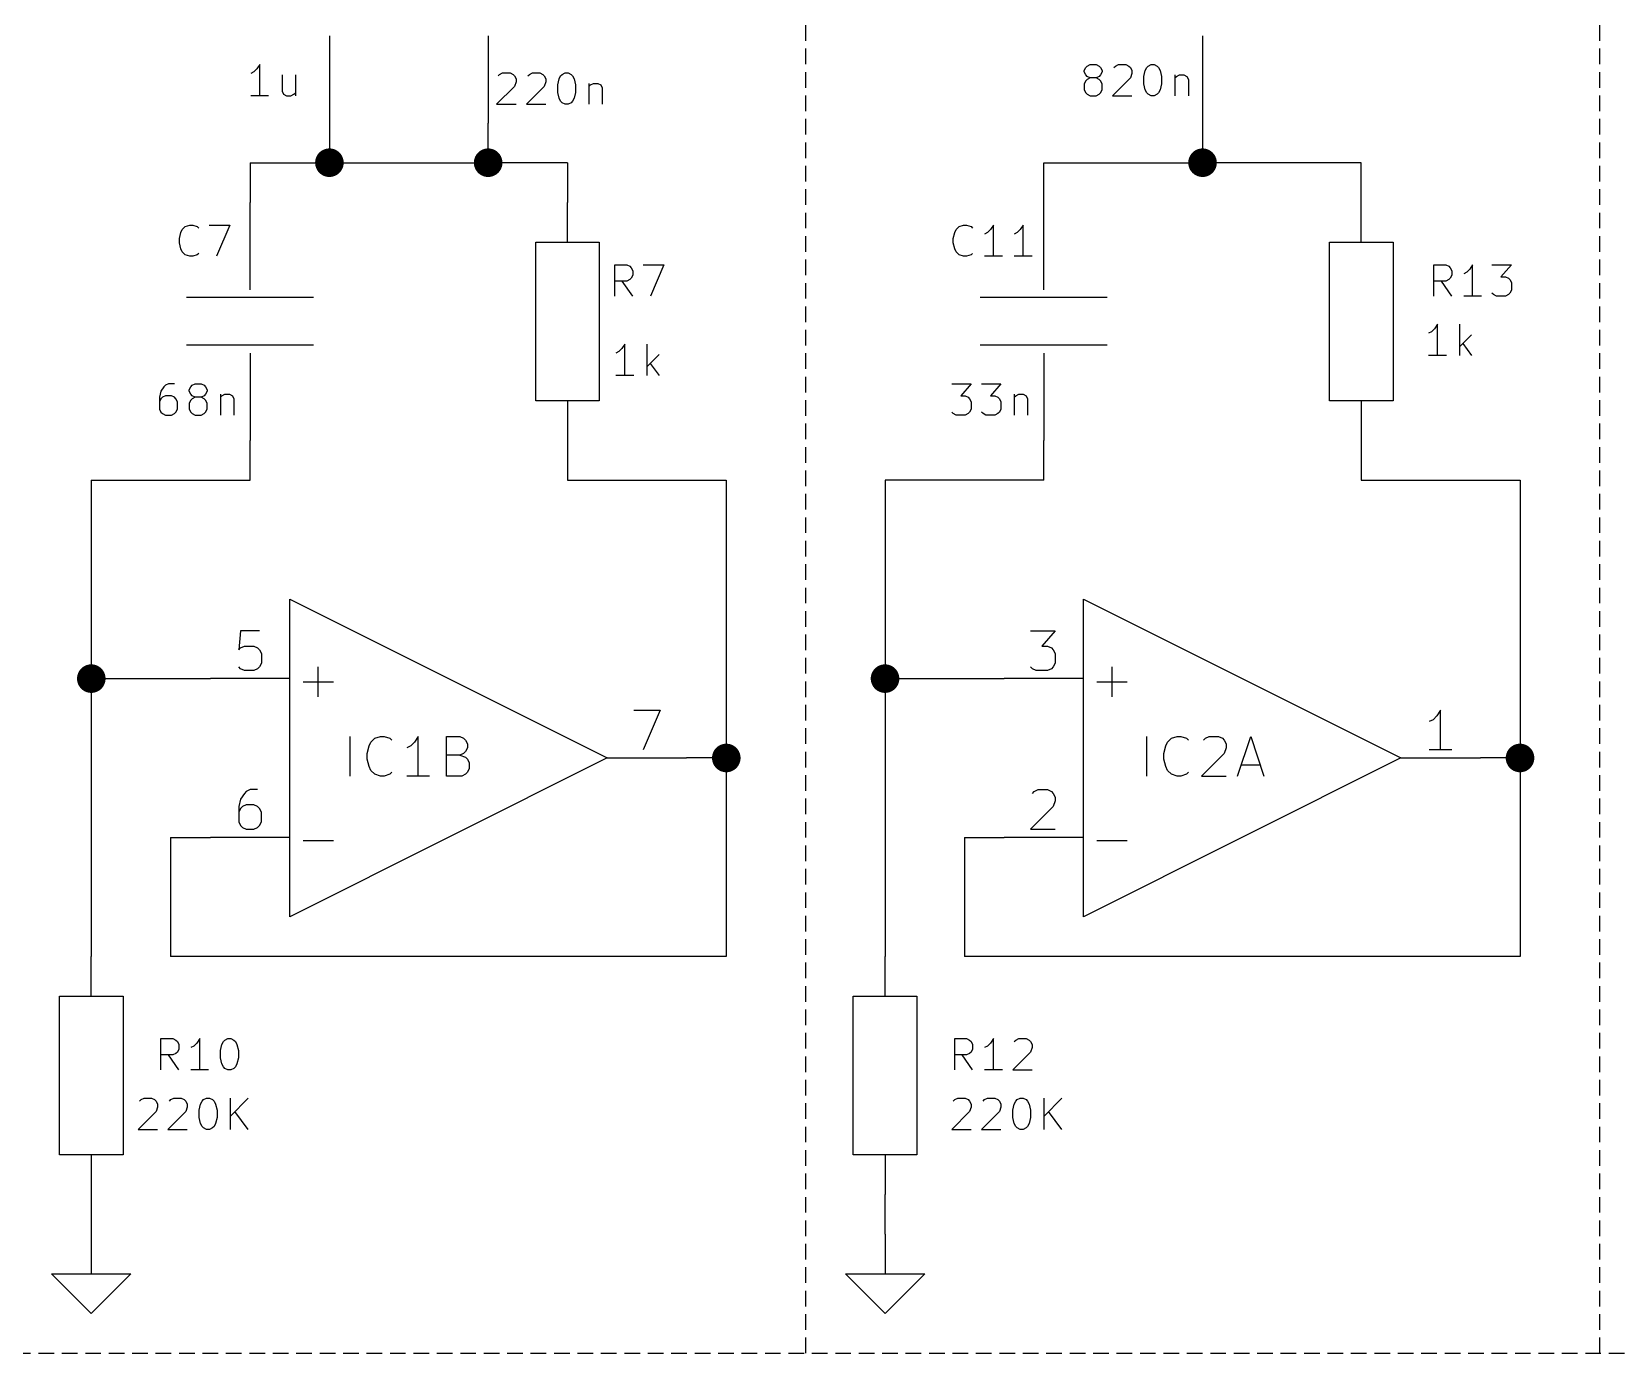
# Model space of a CAD drawing. Header units: millimetres. Extents: x 10 to 287, y -200 to -10.
# Drawn here: x 140.3 to 191.1, y -88.9 to -46.6 of the extents above; entities that cross this region are included whole.
import ezdxf

# ---------------------------------------------------------------- set-up
doc = ezdxf.new("R2010")
doc.units = ezdxf.units.MM
doc.linetypes.add('DASHED', pattern=[0.75, 0.5, -0.25])
for name, color, linetype in [('GREENSIXTYFIVE', 129, 'CONTINUOUS'), ('LIGHTBLUE', 172, 'CONTINUOUS'), ('LIGHTGREEN', 92, 'CONTINUOUS'), ('LIGHTRED', 12, 'CONTINUOUS'), ('RED', 14, 'CONTINUOUS'), ('WHITE', 250, 'CONTINUOUS')]:
    doc.layers.add(name, color=color, linetype=linetype)

msp = doc.modelspace()

# ---------------------------------------------------------------- linework, layer by layer
at = {"layer": 'GREENSIXTYFIVE', "linetype": 'CONTINUOUS'}
for p, q in [((147.6296, -47.6582), (147.5344, -47.801)), ((147.6296, -48.6582), (147.6296, -47.6582)), ((174.0615, -47.7534), (174.1092, -47.7058)), ((174.1092, -47.7058), (174.2044, -47.6582)), ((174.2044, -47.6582), (174.3949, -47.6582)), ((174.3949, -47.6582), (174.4901, -47.7058)), ((174.4901, -47.7058), (174.5377, -47.7534)), ((174.9663, -47.7534), (175.0139, -47.7058)), ((175.0139, -47.7058), (175.1092, -47.6582)), ((175.1092, -47.6582), (175.3473, -47.6582)), ((175.3473, -47.6582), (175.4425, -47.7058)), ((175.4425, -47.7058), (175.4901, -47.7534)), ((176.014, -47.7534), (176.0616, -47.7058)), ((176.0616, -47.7058), (176.1568, -47.6582)), ((176.1568, -47.6582), (176.2521, -47.6582)), ((176.2521, -47.6582), (176.3473, -47.7058)), ((176.3473, -47.7058), (176.3949, -47.7534)), ((147.4392, -47.8963), (147.3439, -47.9439)), ((147.5344, -47.801), (147.4392, -47.8963)), ((148.3439, -47.9915), (148.3439, -48.5153)), ((148.7725, -47.9915), (148.7725, -48.6582)), ((155.2596, -48.0242), (155.3072, -47.9766)), ((155.3072, -47.9766), (155.4025, -47.929)), ((155.4025, -47.929), (155.6406, -47.929)), ((155.6406, -47.929), (155.7358, -47.9766)), ((155.7358, -47.9766), (155.7834, -48.0242)), ((155.7834, -48.0242), (155.8311, -48.1194)), ((155.8311, -48.2147), (155.7834, -48.3575)), ((155.8311, -48.1194), (155.8311, -48.2147)), ((156.212, -48.0242), (156.2596, -47.9766)), ((156.2596, -47.9766), (156.3549, -47.929)), ((156.3549, -47.929), (156.593, -47.929)), ((156.593, -47.929), (156.6882, -47.9766)), ((156.6882, -47.9766), (156.7358, -48.0242)), ((156.7358, -48.0242), (156.7835, -48.1194)), ((156.7835, -48.2147), (156.7358, -48.3575)), ((156.7835, -48.1194), (156.7835, -48.2147)), ((157.1644, -48.3099), (157.212, -48.1194)), ((157.212, -48.1194), (157.2597, -48.0242)), ((157.2597, -48.0242), (157.3073, -47.9766)), ((157.3073, -47.9766), (157.4025, -47.929)), ((157.4025, -47.929), (157.4978, -47.929)), ((157.4978, -47.929), (157.593, -47.9766)), ((157.593, -47.9766), (157.6406, -48.0242)), ((157.6406, -48.0242), (157.6882, -48.1194)), ((157.6882, -48.1194), (157.7359, -48.3099)), ((174.0139, -47.8486), (174.0615, -47.7534)), ((174.0139, -47.8963), (174.0139, -47.8486)), ((174.0615, -47.9915), (174.0139, -47.8963)), ((174.0615, -48.182), (174.0139, -48.2772)), ((174.1092, -48.0391), (174.0615, -47.9915)), ((174.1092, -48.1344), (174.0615, -48.182)), ((174.2044, -48.0867), (174.1092, -48.0391)), ((174.2044, -48.0867), (174.1092, -48.1344)), ((174.3949, -48.0867), (174.2044, -48.0867)), ((174.4901, -48.0391), (174.3949, -48.0867)), ((174.4901, -48.1344), (174.3949, -48.0867)), ((174.5377, -47.9915), (174.4901, -48.0391)), ((174.5377, -48.182), (174.4901, -48.1344)), ((174.5377, -47.7534), (174.5854, -47.8486)), ((174.5854, -47.8963), (174.5377, -47.9915)), ((174.5854, -48.2772), (174.5377, -48.182)), ((174.5854, -47.8486), (174.5854, -47.8963)), ((175.4901, -48.0867), (174.9187, -48.6582)), ((175.4901, -47.7534), (175.5378, -47.8486)), ((175.5378, -47.9439), (175.4901, -48.0867)), ((175.5378, -47.8486), (175.5378, -47.9439)), ((175.9187, -48.0391), (175.9663, -47.8486)), ((175.9187, -48.2772), (175.9187, -48.0391)), ((175.9663, -47.8486), (176.014, -47.7534)), ((176.3949, -47.7534), (176.4425, -47.8486)), ((176.4425, -47.8486), (176.4902, -48.0391)), ((176.4902, -48.0391), (176.4902, -48.2772)), ((176.9187, -47.9915), (176.9187, -48.6582)), ((176.9187, -48.0867), (176.9664, -48.0391)), ((176.9664, -48.0391), (177.0616, -47.9915)), ((177.0616, -47.9915), (177.2045, -47.9915)), ((177.2045, -47.9915), (177.2997, -48.0391)), ((177.2997, -48.0391), (177.3473, -48.1344)), ((177.3473, -48.1344), (177.3473, -48.6582)), ((147.9154, -48.6582), (147.3439, -48.6582)), ((148.3439, -48.5153), (148.3916, -48.6106)), ((148.3916, -48.6106), (148.4868, -48.6582)), ((148.4868, -48.6582), (148.6297, -48.6582)), ((148.6297, -48.6582), (148.7249, -48.6106)), ((148.7249, -48.6106), (148.7725, -48.5629)), ((155.7834, -48.3575), (155.212, -48.929)), ((156.7358, -48.3575), (156.1644, -48.929)), ((157.1644, -48.548), (157.1644, -48.3099)), ((157.212, -48.7385), (157.1644, -48.548)), ((157.2597, -48.8337), (157.212, -48.7385)), ((157.6882, -48.7385), (157.6406, -48.8337)), ((157.7359, -48.548), (157.6882, -48.7385)), ((157.7359, -48.3099), (157.7359, -48.548)), ((158.1644, -48.2623), (158.1644, -48.929)), ((158.1644, -48.3575), (158.2121, -48.3099)), ((158.2121, -48.3099), (158.3073, -48.2623)), ((158.3073, -48.2623), (158.4502, -48.2623)), ((158.4502, -48.2623), (158.5454, -48.3099)), ((158.5454, -48.3099), (158.593, -48.4052)), ((158.593, -48.4052), (158.593, -48.929)), ((174.0139, -48.2772), (174.0139, -48.4677)), ((174.0139, -48.4677), (174.0615, -48.5629)), ((174.0615, -48.5629), (174.1092, -48.6106)), ((174.1092, -48.6106), (174.2044, -48.6582)), ((174.2044, -48.6582), (174.3949, -48.6582)), ((174.3949, -48.6582), (174.4901, -48.6106)), ((174.4901, -48.6106), (174.5377, -48.5629)), ((174.5377, -48.5629), (174.5854, -48.4677)), ((174.5854, -48.4677), (174.5854, -48.2772)), ((174.9187, -48.6582), (175.5378, -48.6582)), ((175.9663, -48.4677), (175.9187, -48.2772)), ((176.014, -48.5629), (175.9663, -48.4677)), ((176.0616, -48.6106), (176.014, -48.5629)), ((176.1568, -48.6582), (176.0616, -48.6106)), ((176.2521, -48.6582), (176.1568, -48.6582)), ((176.3473, -48.6106), (176.2521, -48.6582)), ((176.3949, -48.5629), (176.3473, -48.6106)), ((176.4425, -48.4677), (176.3949, -48.5629)), ((176.4902, -48.2772), (176.4425, -48.4677)), ((155.212, -48.929), (155.8311, -48.929)), ((156.1644, -48.929), (156.7835, -48.929)), ((157.3073, -48.8814), (157.2597, -48.8337)), ((157.4025, -48.929), (157.3073, -48.8814)), ((157.4978, -48.929), (157.4025, -48.929)), ((157.593, -48.8814), (157.4978, -48.929)), ((157.6406, -48.8337), (157.593, -48.8814)), ((145.2484, -52.8437), (145.3913, -52.7961)), ((145.3913, -52.7961), (145.4865, -52.7961)), ((145.4865, -52.7961), (145.6294, -52.8437)), ((146.0103, -52.7961), (146.677, -52.7961)), ((146.677, -52.7961), (146.2484, -53.7961)), ((170.0134, -52.8437), (170.1563, -52.7961)), ((170.1563, -52.7961), (170.2515, -52.7961)), ((170.2515, -52.7961), (170.3944, -52.8437)), ((171.1086, -52.7961), (171.0134, -52.9389)), ((171.1086, -53.7961), (171.1086, -52.7961)), ((172.061, -52.7961), (171.9658, -52.9389)), ((172.061, -53.7961), (172.061, -52.7961)), ((145.0579, -53.2246), (145.1055, -53.0342)), ((145.0579, -53.3675), (145.0579, -53.2246)), ((145.1055, -53.0342), (145.1532, -52.9389)), ((145.1532, -52.9389), (145.2484, -52.8437)), ((145.6294, -52.8437), (145.677, -52.8913)), ((169.8229, -53.2246), (169.8705, -53.0342)), ((169.8229, -53.3675), (169.8229, -53.2246)), ((169.8705, -53.0342), (169.9182, -52.9389)), ((169.9182, -52.9389), (170.0134, -52.8437)), ((170.3944, -52.8437), (170.442, -52.8913)), ((170.9182, -53.0342), (170.8229, -53.0818)), ((171.0134, -52.9389), (170.9182, -53.0342)), ((171.8706, -53.0342), (171.7753, -53.0818)), ((171.9658, -52.9389), (171.8706, -53.0342)), ((145.1055, -53.558), (145.0579, -53.3675)), ((145.1532, -53.6532), (145.1055, -53.558)), ((145.2484, -53.7485), (145.1532, -53.6532)), ((145.3913, -53.7961), (145.2484, -53.7485)), ((145.4865, -53.7961), (145.3913, -53.7961)), ((145.6294, -53.7485), (145.4865, -53.7961)), ((145.677, -53.7008), (145.6294, -53.7485)), ((169.8705, -53.558), (169.8229, -53.3675)), ((169.9182, -53.6532), (169.8705, -53.558)), ((170.0134, -53.7485), (169.9182, -53.6532)), ((170.1563, -53.7961), (170.0134, -53.7485)), ((170.2515, -53.7961), (170.1563, -53.7961)), ((170.3944, -53.7485), (170.2515, -53.7961)), ((170.442, -53.7008), (170.3944, -53.7485)), ((171.3944, -53.7961), (170.8229, -53.7961)), ((172.3468, -53.7961), (171.7753, -53.7961)), ((158.995, -55.0661), (158.995, -54.0661)), ((158.995, -54.0661), (159.376, -54.0661)), ((159.376, -54.0661), (159.4712, -54.1137)), ((159.4712, -54.1137), (159.5189, -54.1613)), ((159.5189, -54.1613), (159.5665, -54.2565)), ((159.5665, -54.2565), (159.5665, -54.3994)), ((159.8998, -54.0661), (160.5665, -54.0661)), ((160.5665, -54.0661), (160.1379, -55.0661)), ((185.2057, -55.0661), (185.2057, -54.0661)), ((185.2057, -54.0661), (185.5867, -54.0661)), ((185.5867, -54.0661), (185.6819, -54.1137)), ((185.6819, -54.1137), (185.7296, -54.1613)), ((185.7296, -54.1613), (185.7772, -54.2565)), ((185.7772, -54.2565), (185.7772, -54.3994)), ((186.2534, -54.3042), (186.1581, -54.3518)), ((186.3486, -54.2089), (186.2534, -54.3042)), ((186.4438, -54.0661), (186.3486, -54.2089)), ((186.4438, -55.0661), (186.4438, -54.0661)), ((187.0629, -54.0661), (187.682, -54.0661)), ((187.682, -54.0661), (187.3486, -54.447)), ((159.376, -54.5899), (158.995, -54.5899)), ((159.5665, -55.0661), (159.2331, -54.5899)), ((159.4712, -54.5423), (159.376, -54.5899)), ((159.5189, -54.4946), (159.4712, -54.5423)), ((159.5665, -54.3994), (159.5189, -54.4946)), ((185.5867, -54.5899), (185.2057, -54.5899)), ((185.7772, -55.0661), (185.4438, -54.5899)), ((185.6819, -54.5423), (185.5867, -54.5899)), ((185.7296, -54.4946), (185.6819, -54.5423)), ((185.7772, -54.3994), (185.7296, -54.4946)), ((187.3486, -54.447), (187.4915, -54.447)), ((187.4915, -54.447), (187.5867, -54.4946)), ((187.5867, -54.4946), (187.6343, -54.5423)), ((187.6343, -54.5423), (187.682, -54.6375)), ((187.682, -54.6375), (187.682, -54.8756)), ((186.7296, -55.0661), (186.1581, -55.0661)), ((187.1105, -55.0185), (187.0629, -54.9708)), ((187.2058, -55.0661), (187.1105, -55.0185)), ((187.4915, -55.0661), (187.2058, -55.0661)), ((187.5867, -55.0185), (187.4915, -55.0661)), ((187.6343, -54.9708), (187.5867, -55.0185)), ((187.682, -54.8756), (187.6343, -54.9708)), ((185.1263, -56.2092), (185.031, -56.2568)), ((185.2215, -56.1139), (185.1263, -56.2092)), ((185.3167, -55.9711), (185.2215, -56.1139)), ((185.3167, -56.9711), (185.3167, -55.9711)), ((186.031, -56.9711), (186.031, -55.9711)), ((186.412, -56.3044), (186.031, -56.6854)), ((159.1232, -56.8442), (159.0279, -56.8918)), ((159.2184, -56.7489), (159.1232, -56.8442)), ((159.3136, -56.6061), (159.2184, -56.7489)), ((159.3136, -57.6061), (159.3136, -56.6061)), ((160.0279, -57.6061), (160.0279, -56.6061)), ((186.1263, -56.5901), (186.412, -56.9711)), ((160.4089, -56.9394), (160.0279, -57.3204)), ((160.1232, -57.2251), (160.4089, -57.6061)), ((185.6025, -56.9711), (185.031, -56.9711)), ((144.7086, -57.8761), (144.6134, -57.9237)), ((144.8991, -57.8761), (144.7086, -57.8761)), ((145.4706, -57.9237), (145.5658, -57.8761)), ((145.5658, -57.8761), (145.7563, -57.8761)), ((145.7563, -57.8761), (145.8515, -57.9237)), ((159.5994, -57.6061), (159.0279, -57.6061)), ((169.7753, -57.8761), (170.3944, -57.8761)), ((170.3944, -57.8761), (170.061, -58.257)), ((170.7277, -57.8761), (171.3468, -57.8761)), ((171.3468, -57.8761), (171.0134, -58.257)), ((144.4705, -58.1142), (144.4229, -58.3046)), ((144.4229, -58.3046), (144.4229, -58.6856)), ((144.4705, -58.3523), (144.4229, -58.4475)), ((144.5658, -57.9713), (144.4705, -58.1142)), ((144.5182, -58.3046), (144.4705, -58.3523)), ((144.6134, -58.257), (144.5182, -58.3046)), ((144.6134, -57.9237), (144.5658, -57.9713)), ((144.8039, -58.257), (144.6134, -58.257)), ((144.8991, -58.3046), (144.8039, -58.257)), ((144.9467, -58.3523), (144.8991, -58.3046)), ((144.9944, -58.4475), (144.9467, -58.3523)), ((145.3753, -58.0665), (145.4229, -57.9713)), ((145.3753, -58.1142), (145.3753, -58.0665)), ((145.4229, -58.2094), (145.3753, -58.1142)), ((145.4229, -58.3999), (145.3753, -58.4951)), ((145.4229, -57.9713), (145.4706, -57.9237)), ((145.4706, -58.257), (145.4229, -58.2094)), ((145.4706, -58.3523), (145.4229, -58.3999)), ((145.5658, -58.3046), (145.4706, -58.257)), ((145.5658, -58.3046), (145.4706, -58.3523)), ((145.7563, -58.3046), (145.5658, -58.3046)), ((145.8515, -58.257), (145.7563, -58.3046)), ((145.8515, -58.3523), (145.7563, -58.3046)), ((145.8515, -57.9237), (145.8991, -57.9713)), ((145.8991, -58.2094), (145.8515, -58.257)), ((145.8991, -58.3999), (145.8515, -58.3523)), ((145.8991, -57.9713), (145.9468, -58.0665)), ((145.9468, -58.1142), (145.8991, -58.2094)), ((145.9468, -58.4951), (145.8991, -58.3999)), ((145.9468, -58.0665), (145.9468, -58.1142)), ((146.3753, -58.2094), (146.3753, -58.8761)), ((146.3753, -58.3046), (146.423, -58.257)), ((146.423, -58.257), (146.5182, -58.2094)), ((146.5182, -58.2094), (146.6611, -58.2094)), ((146.6611, -58.2094), (146.7563, -58.257)), ((146.7563, -58.257), (146.8039, -58.3523)), ((146.8039, -58.3523), (146.8039, -58.8761)), ((170.061, -58.257), (170.2039, -58.257)), ((170.2039, -58.257), (170.2991, -58.3046)), ((170.2991, -58.3046), (170.3467, -58.3523)), ((170.3467, -58.3523), (170.3944, -58.4475)), ((171.0134, -58.257), (171.1563, -58.257)), ((171.1563, -58.257), (171.2515, -58.3046)), ((171.2515, -58.3046), (171.2991, -58.3523)), ((171.2991, -58.3523), (171.3468, -58.4475)), ((171.7753, -58.2094), (171.7753, -58.8761)), ((171.7753, -58.3046), (171.823, -58.257)), ((171.823, -58.257), (171.9182, -58.2094)), ((171.9182, -58.2094), (172.0611, -58.2094)), ((172.0611, -58.2094), (172.1563, -58.257)), ((172.1563, -58.257), (172.2039, -58.3523)), ((172.2039, -58.3523), (172.2039, -58.8761)), ((144.4229, -58.6856), (144.4705, -58.7808)), ((144.4705, -58.7808), (144.5182, -58.8285)), ((144.5182, -58.8285), (144.6134, -58.8761)), ((144.6134, -58.8761), (144.8039, -58.8761)), ((144.8039, -58.8761), (144.8991, -58.8285)), ((144.8991, -58.8285), (144.9467, -58.7808)), ((144.9467, -58.7808), (144.9944, -58.6856)), ((144.9944, -58.6856), (144.9944, -58.4475)), ((145.3753, -58.4951), (145.3753, -58.6856)), ((145.3753, -58.6856), (145.4229, -58.7808)), ((145.4229, -58.7808), (145.4706, -58.8285)), ((145.4706, -58.8285), (145.5658, -58.8761)), ((145.5658, -58.8761), (145.7563, -58.8761)), ((145.7563, -58.8761), (145.8515, -58.8285)), ((145.8515, -58.8285), (145.8991, -58.7808)), ((145.8991, -58.7808), (145.9468, -58.6856)), ((145.9468, -58.6856), (145.9468, -58.4951)), ((169.8229, -58.8285), (169.7753, -58.7808)), ((169.9182, -58.8761), (169.8229, -58.8285)), ((170.2039, -58.8761), (169.9182, -58.8761)), ((170.2991, -58.8285), (170.2039, -58.8761)), ((170.3467, -58.7808), (170.2991, -58.8285)), ((170.3944, -58.6856), (170.3467, -58.7808)), ((170.3944, -58.4475), (170.3944, -58.6856)), ((170.7753, -58.8285), (170.7277, -58.7808)), ((170.8706, -58.8761), (170.7753, -58.8285)), ((171.1563, -58.8761), (170.8706, -58.8761)), ((171.2515, -58.8285), (171.1563, -58.8761)), ((171.2991, -58.7808), (171.2515, -58.8285)), ((171.3468, -58.6856), (171.2991, -58.7808)), ((171.3468, -58.4475), (171.3468, -58.6856)), ((149.5031, -67.8975), (149.5031, -66.9299)), ((174.9031, -67.8975), (174.9031, -66.9299)), ((149.0193, -67.4137), (149.987, -67.4137)), ((174.4193, -67.4137), (175.387, -67.4137)), ((150.5252, -70.4292), (150.5252, -69.1592)), ((151.0696, -69.7035), (151.13, -69.4616)), ((151.13, -69.4616), (151.1905, -69.3407)), ((151.1905, -69.3407), (151.3115, -69.2197)), ((151.3115, -69.2197), (151.4929, -69.1592)), ((151.4929, -69.1592), (151.6138, -69.1592)), ((151.6138, -69.1592), (151.7953, -69.2197)), ((151.7953, -69.2197), (151.8557, -69.2802)), ((152.4605, -69.4616), (152.3396, -69.5221)), ((152.5815, -69.3407), (152.4605, -69.4616)), ((152.7024, -69.1592), (152.5815, -69.3407)), ((152.7024, -70.4292), (152.7024, -69.1592)), ((153.6095, -70.4292), (153.6095, -69.1592)), ((153.6095, -69.1592), (154.0329, -69.1592)), ((154.0329, -69.1592), (154.1538, -69.2197)), ((154.1538, -69.2197), (154.2143, -69.2802)), ((154.2143, -69.2802), (154.2748, -69.4011)), ((154.2748, -69.5221), (154.2143, -69.643)), ((154.2748, -69.4011), (154.2748, -69.5221)), ((176.0159, -70.4292), (176.0159, -69.1592)), ((176.5603, -69.7035), (176.6207, -69.4616)), ((176.6207, -69.4616), (176.6812, -69.3407)), ((176.6812, -69.3407), (176.8022, -69.2197)), ((176.8022, -69.2197), (176.9836, -69.1592)), ((176.9836, -69.1592), (177.1045, -69.1592)), ((177.1045, -69.1592), (177.286, -69.2197)), ((177.286, -69.2197), (177.3464, -69.2802)), ((177.8303, -69.2802), (177.8907, -69.2197)), ((177.8907, -69.2197), (178.0117, -69.1592)), ((178.0117, -69.1592), (178.3141, -69.1592)), ((178.3141, -69.1592), (178.435, -69.2197)), ((178.435, -69.2197), (178.4955, -69.2802)), ((178.4955, -69.2802), (178.556, -69.4011)), ((178.556, -69.5221), (178.4955, -69.7035)), ((178.556, -69.4011), (178.556, -69.5221)), ((178.9188, -70.4292), (179.3421, -69.1592)), ((179.3421, -69.1592), (179.7655, -70.4292)), ((151.0696, -69.8849), (151.0696, -69.7035)), ((151.13, -70.1268), (151.0696, -69.8849)), ((154.0329, -69.764), (153.6095, -69.764)), ((154.1538, -69.7035), (154.0329, -69.764)), ((154.0329, -69.764), (154.2143, -69.8245)), ((154.2143, -69.643), (154.1538, -69.7035)), ((154.2143, -69.8245), (154.2748, -69.8849)), ((154.2748, -69.8849), (154.3352, -70.0059)), ((154.3352, -70.0059), (154.3352, -70.1873)), ((176.5603, -69.8849), (176.5603, -69.7035)), ((176.6207, -70.1268), (176.5603, -69.8849)), ((178.4955, -69.7035), (177.7698, -70.4292)), ((179.0398, -70.0664), (179.6445, -70.0664)), ((151.1905, -70.2478), (151.13, -70.1268)), ((151.3115, -70.3688), (151.1905, -70.2478)), ((151.4929, -70.4292), (151.3115, -70.3688)), ((151.6138, -70.4292), (151.4929, -70.4292)), ((151.7953, -70.3688), (151.6138, -70.4292)), ((151.8557, -70.3083), (151.7953, -70.3688)), ((153.0653, -70.4292), (152.3396, -70.4292)), ((154.0933, -70.4292), (153.6095, -70.4292)), ((154.2143, -70.3688), (154.0933, -70.4292)), ((154.2748, -70.3083), (154.2143, -70.3688)), ((154.3352, -70.1873), (154.2748, -70.3083)), ((176.6812, -70.2478), (176.6207, -70.1268)), ((176.8022, -70.3688), (176.6812, -70.2478)), ((176.9836, -70.4292), (176.8022, -70.3688)), ((177.1045, -70.4292), (176.9836, -70.4292)), ((177.286, -70.3688), (177.1045, -70.4292)), ((177.3464, -70.3083), (177.286, -70.3688)), ((177.7698, -70.4292), (178.556, -70.4292)), ((149.0193, -72.4937), (149.987, -72.4937)), ((174.4193, -72.4937), (175.387, -72.4937)), ((144.4705, -79.8311), (144.4705, -78.8311)), ((144.4705, -78.8311), (144.8515, -78.8311)), ((144.8515, -78.8311), (144.9467, -78.8787)), ((144.9467, -78.8787), (144.9944, -78.9263)), ((144.9944, -78.9263), (145.042, -79.0215)), ((145.042, -79.1644), (144.9944, -79.2596)), ((145.042, -79.0215), (145.042, -79.1644)), ((145.5182, -79.0692), (145.4229, -79.1168)), ((145.6134, -78.9739), (145.5182, -79.0692)), ((145.7086, -78.8311), (145.6134, -78.9739)), ((145.7086, -79.8311), (145.7086, -78.8311)), ((146.3753, -79.212), (146.4229, -79.0215)), ((146.3753, -79.4501), (146.3753, -79.212)), ((146.4229, -79.0215), (146.4706, -78.9263)), ((146.4706, -78.9263), (146.5182, -78.8787)), ((146.5182, -78.8787), (146.6134, -78.8311)), ((146.6134, -78.8311), (146.7087, -78.8311)), ((146.7087, -78.8311), (146.8039, -78.8787)), ((146.8039, -78.8787), (146.8515, -78.9263)), ((146.8515, -78.9263), (146.8991, -79.0215)), ((146.8991, -79.0215), (146.9468, -79.212)), ((146.9468, -79.212), (146.9468, -79.4501)), ((169.8705, -79.8311), (169.8705, -78.8311)), ((169.8705, -78.8311), (170.2515, -78.8311)), ((170.2515, -78.8311), (170.3467, -78.8787)), ((170.3467, -78.8787), (170.3944, -78.9263)), ((170.3944, -78.9263), (170.442, -79.0215)), ((170.442, -79.1644), (170.3944, -79.2596)), ((170.442, -79.0215), (170.442, -79.1644)), ((170.9182, -79.0692), (170.8229, -79.1168)), ((171.0134, -78.9739), (170.9182, -79.0692)), ((171.1086, -78.8311), (171.0134, -78.9739)), ((171.1086, -79.8311), (171.1086, -78.8311)), ((171.7753, -78.9263), (171.8229, -78.8787)), ((171.8229, -78.8787), (171.9182, -78.8311)), ((171.9182, -78.8311), (172.1563, -78.8311)), ((172.1563, -78.8311), (172.2515, -78.8787)), ((172.2515, -78.8787), (172.2991, -78.9263)), ((172.2991, -78.9263), (172.3468, -79.0215)), ((172.3468, -79.1168), (172.2991, -79.2596)), ((172.3468, -79.0215), (172.3468, -79.1168)), ((144.8515, -79.3549), (144.4705, -79.3549)), ((145.042, -79.8311), (144.7086, -79.3549)), ((144.9467, -79.3073), (144.8515, -79.3549)), ((144.9944, -79.2596), (144.9467, -79.3073)), ((146.4229, -79.6406), (146.3753, -79.4501)), ((146.4706, -79.7358), (146.4229, -79.6406)), ((146.5182, -79.7835), (146.4706, -79.7358)), ((146.8515, -79.7358), (146.8039, -79.7835)), ((146.8991, -79.6406), (146.8515, -79.7358)), ((146.9468, -79.4501), (146.8991, -79.6406)), ((170.2515, -79.3549), (169.8705, -79.3549)), ((170.442, -79.8311), (170.1086, -79.3549)), ((170.3467, -79.3073), (170.2515, -79.3549)), ((170.3944, -79.2596), (170.3467, -79.3073)), ((172.2991, -79.2596), (171.7277, -79.8311)), ((145.9944, -79.8311), (145.4229, -79.8311)), ((146.6134, -79.8311), (146.5182, -79.7835)), ((146.7087, -79.8311), (146.6134, -79.8311)), ((146.8039, -79.7835), (146.7087, -79.8311)), ((171.3944, -79.8311), (170.8229, -79.8311)), ((171.7277, -79.8311), (172.3468, -79.8311)), ((143.8355, -80.7837), (143.9308, -80.7361)), ((143.9308, -80.7361), (144.1689, -80.7361)), ((144.1689, -80.7361), (144.2641, -80.7837)), ((144.7879, -80.7837), (144.8832, -80.7361)), ((144.8832, -80.7361), (145.1213, -80.7361)), ((145.1213, -80.7361), (145.2165, -80.7837)), ((145.8356, -80.7837), (145.9308, -80.7361)), ((145.9308, -80.7361), (146.0261, -80.7361)), ((146.0261, -80.7361), (146.1213, -80.7837)), ((146.6927, -81.7361), (146.6927, -80.7361)), ((147.2642, -80.7361), (146.6927, -81.3075)), ((169.8705, -80.7837), (169.9658, -80.7361)), ((169.9658, -80.7361), (170.2039, -80.7361)), ((170.2039, -80.7361), (170.2991, -80.7837)), ((170.8229, -80.7837), (170.9182, -80.7361)), ((170.9182, -80.7361), (171.1563, -80.7361)), ((171.1563, -80.7361), (171.2515, -80.7837)), ((171.8706, -80.7837), (171.9658, -80.7361)), ((171.9658, -80.7361), (172.0611, -80.7361)), ((172.0611, -80.7361), (172.1563, -80.7837)), ((172.7277, -81.7361), (172.7277, -80.7361)), ((173.2992, -80.7361), (172.7277, -81.3075)), ((144.3117, -81.1646), (143.7403, -81.7361)), ((143.7879, -80.8313), (143.8355, -80.7837)), ((144.2641, -80.7837), (144.3117, -80.8313)), ((144.3117, -80.8313), (144.3594, -80.9265)), ((144.3594, -81.0218), (144.3117, -81.1646)), ((144.3594, -80.9265), (144.3594, -81.0218)), ((145.2641, -81.1646), (144.6927, -81.7361)), ((144.7403, -80.8313), (144.7879, -80.7837)), ((145.2165, -80.7837), (145.2641, -80.8313)), ((145.2641, -80.8313), (145.3118, -80.9265)), ((145.3118, -81.0218), (145.2641, -81.1646)), ((145.3118, -80.9265), (145.3118, -81.0218)), ((145.6927, -81.117), (145.7403, -80.9265)), ((145.6927, -81.3551), (145.6927, -81.117)), ((145.7403, -80.9265), (145.788, -80.8313)), ((145.788, -80.8313), (145.8356, -80.7837)), ((146.1213, -80.7837), (146.1689, -80.8313)), ((146.1689, -80.8313), (146.2165, -80.9265)), ((146.2165, -80.9265), (146.2642, -81.117)), ((146.2642, -81.117), (146.2642, -81.3551)), ((147.2642, -81.7361), (146.8356, -81.1646)), ((170.3467, -81.1646), (169.7753, -81.7361)), ((169.8229, -80.8313), (169.8705, -80.7837)), ((170.2991, -80.7837), (170.3467, -80.8313)), ((170.3467, -80.8313), (170.3944, -80.9265)), ((170.3944, -81.0218), (170.3467, -81.1646)), ((170.3944, -80.9265), (170.3944, -81.0218)), ((171.2991, -81.1646), (170.7277, -81.7361)), ((170.7753, -80.8313), (170.8229, -80.7837)), ((171.2515, -80.7837), (171.2991, -80.8313)), ((171.2991, -80.8313), (171.3468, -80.9265)), ((171.3468, -81.0218), (171.2991, -81.1646)), ((171.3468, -80.9265), (171.3468, -81.0218)), ((171.7277, -81.117), (171.7753, -80.9265)), ((171.7277, -81.3551), (171.7277, -81.117)), ((171.7753, -80.9265), (171.823, -80.8313)), ((171.823, -80.8313), (171.8706, -80.7837)), ((172.1563, -80.7837), (172.2039, -80.8313)), ((172.2039, -80.8313), (172.2515, -80.9265)), ((172.2515, -80.9265), (172.2992, -81.117)), ((172.2992, -81.117), (172.2992, -81.3551)), ((173.2992, -81.7361), (172.8706, -81.1646)), ((143.7403, -81.7361), (144.3594, -81.7361)), ((144.6927, -81.7361), (145.3118, -81.7361)), ((145.7403, -81.5456), (145.6927, -81.3551)), ((145.788, -81.6408), (145.7403, -81.5456)), ((145.8356, -81.6885), (145.788, -81.6408)), ((145.9308, -81.7361), (145.8356, -81.6885)), ((146.0261, -81.7361), (145.9308, -81.7361)), ((146.1213, -81.6885), (146.0261, -81.7361)), ((146.1689, -81.6408), (146.1213, -81.6885)), ((146.2165, -81.5456), (146.1689, -81.6408)), ((146.2642, -81.3551), (146.2165, -81.5456)), ((169.7753, -81.7361), (170.3944, -81.7361)), ((170.7277, -81.7361), (171.3468, -81.7361)), ((171.7753, -81.5456), (171.7277, -81.3551)), ((171.823, -81.6408), (171.7753, -81.5456)), ((171.8706, -81.6885), (171.823, -81.6408)), ((171.9658, -81.7361), (171.8706, -81.6885)), ((172.0611, -81.7361), (171.9658, -81.7361)), ((172.1563, -81.6885), (172.0611, -81.7361)), ((172.2039, -81.6408), (172.1563, -81.6885)), ((172.2515, -81.5456), (172.2039, -81.6408)), ((172.2992, -81.3551), (172.2515, -81.5456))]:
    msp.add_line(p, q, dxfattribs=at)
at = {"layer": 'LIGHTBLUE', "linetype": 'DASHED'}
for p, q in [((165.1, -25.4), (165.1, -88.9)), ((190.5, -25.4), (190.5, -88.9)), ((114.3, -88.9), (266.7, -88.9))]:
    msp.add_line(p, q, dxfattribs=at)
at = {"layer": 'LIGHTGREEN', "linetype": 'CONTINUOUS'}
for p, q in [((149.86, -49.53), (149.86, -50.8)), ((154.94, -50.8), (154.94, -49.53)), ((177.8, -49.53), (177.8, -50.8)), ((147.32, -50.8), (149.86, -50.8)), ((147.32, -50.8), (147.32, -52.07)), ((149.86, -50.8), (154.94, -50.8)), ((157.48, -50.8), (154.94, -50.8)), ((157.48, -50.8), (157.48, -52.07)), ((172.72, -52.07), (172.72, -50.8)), ((172.72, -50.8), (177.8, -50.8)), ((182.88, -50.8), (177.8, -50.8)), ((182.88, -52.07), (182.88, -50.8)), ((147.32, -60.96), (147.32, -59.69)), ((157.48, -59.69), (157.48, -60.96)), ((172.72, -60.96), (172.72, -59.69)), ((182.88, -59.69), (182.88, -60.96)), ((142.24, -60.96), (142.24, -76.2)), ((142.24, -60.96), (147.32, -60.96)), ((157.48, -60.96), (162.56, -60.96)), ((162.56, -60.96), (162.56, -69.85)), ((167.64, -60.96), (167.64, -67.31)), ((172.72, -60.96), (167.64, -60.96)), ((182.88, -60.96), (187.96, -60.96)), ((187.96, -60.96), (187.96, -69.85)), ((142.24, -67.31), (146.05, -67.31)), ((167.64, -67.31), (167.64, -76.2)), ((167.64, -67.31), (171.45, -67.31)), ((162.56, -69.85), (161.29, -69.85)), ((162.56, -69.85), (162.56, -76.2)), ((187.96, -69.85), (186.69, -69.85)), ((187.96, -69.85), (187.96, -76.2)), ((144.78, -72.39), (146.05, -72.39)), ((144.78, -72.39), (144.78, -76.2)), ((170.18, -72.39), (171.45, -72.39)), ((170.18, -72.39), (170.18, -76.2)), ((162.56, -76.2), (144.78, -76.2)), ((187.96, -76.2), (170.18, -76.2)), ((142.24, -83.82), (142.24, -85.09)), ((167.64, -85.09), (167.64, -83.82))]:
    msp.add_line(p, q, dxfattribs=at)
at = {"layer": 'LIGHTGREEN', "const_width": 0.4572}
for points in [[(149.6314, -50.8, 1), (150.0886, -50.8, 1)], [(154.7114, -50.8, 1), (155.1686, -50.8, 1)], [(177.5714, -50.8, 1), (178.0286, -50.8, 1)], [(142.0114, -67.31, 1), (142.4686, -67.31, 1)], [(167.4114, -67.31, 1), (167.8686, -67.31, 1)], [(162.3314, -69.85, 1), (162.7886, -69.85, 1)], [(187.7314, -69.85, 1), (188.1886, -69.85, 1)]]:
    msp.add_lwpolyline(points, format="xyb", close=True, dxfattribs=at)
at = {"layer": 'LIGHTRED', "linetype": 'CONTINUOUS'}
for p, q in [((147.0176, -65.7829), (146.9572, -66.3877)), ((147.6224, -65.7829), (147.0176, -65.7829)), ((172.2967, -65.7829), (173.0829, -65.7829)), ((173.0829, -65.7829), (172.6595, -66.2667)), ((146.9572, -66.3877), (147.0176, -66.3272)), ((147.0176, -66.3272), (147.1386, -66.2667)), ((147.1386, -66.2667), (147.441, -66.2667)), ((147.441, -66.2667), (147.5619, -66.3272)), ((147.5619, -66.3272), (147.6224, -66.3877)), ((147.6224, -66.3877), (147.6829, -66.5086)), ((147.6829, -66.5086), (147.6829, -66.811)), ((172.6595, -66.2667), (172.841, -66.2667)), ((172.841, -66.2667), (172.9619, -66.3272)), ((172.9619, -66.3272), (173.0224, -66.3877)), ((173.0224, -66.3877), (173.0829, -66.5086)), ((173.0829, -66.5086), (173.0829, -66.811)), ((147.0176, -66.9925), (146.9572, -66.932)), ((147.1386, -67.0529), (147.0176, -66.9925)), ((147.441, -67.0529), (147.1386, -67.0529)), ((147.5619, -66.9925), (147.441, -67.0529)), ((147.6224, -66.932), (147.5619, -66.9925)), ((147.6829, -66.811), (147.6224, -66.932)), ((172.3572, -66.9925), (172.2967, -66.932)), ((172.4781, -67.0529), (172.3572, -66.9925)), ((172.841, -67.0529), (172.4781, -67.0529)), ((172.9619, -66.9925), (172.841, -67.0529)), ((173.0224, -66.932), (172.9619, -66.9925)), ((173.0829, -66.811), (173.0224, -66.932)), ((159.5967, -68.3229), (160.4433, -68.3229)), ((160.4433, -68.3229), (159.8991, -69.5929)), ((185.2991, -68.5044), (185.1781, -68.6253)), ((185.42, -68.3229), (185.2991, -68.5044)), ((185.42, -69.5929), (185.42, -68.3229)), ((185.1781, -68.6253), (185.0572, -68.6858)), ((185.7829, -69.5929), (185.0572, -69.5929)), ((147.1386, -70.9839), (147.0176, -71.1653)), ((147.1991, -70.9234), (147.1386, -70.9839)), ((147.32, -70.8629), (147.1991, -70.9234)), ((147.5619, -70.8629), (147.32, -70.8629)), ((172.3572, -70.9839), (172.4176, -70.9234)), ((172.4176, -70.9234), (172.5386, -70.8629)), ((172.5386, -70.8629), (172.841, -70.8629)), ((172.841, -70.8629), (172.9619, -70.9234)), ((172.9619, -70.9234), (173.0224, -70.9839)), ((173.0224, -70.9839), (173.0829, -71.1048)), ((173.0829, -71.1048), (173.0829, -71.2258)), ((147.0176, -71.1653), (146.9572, -71.4072)), ((146.9572, -71.4072), (146.9572, -71.891)), ((147.0176, -71.4677), (146.9572, -71.5886)), ((147.0781, -71.4072), (147.0176, -71.4677)), ((147.1991, -71.3467), (147.0781, -71.4072)), ((147.441, -71.3467), (147.1991, -71.3467)), ((147.5619, -71.4072), (147.441, -71.3467)), ((147.6224, -71.4677), (147.5619, -71.4072)), ((147.6829, -71.5886), (147.6224, -71.4677)), ((147.6829, -71.891), (147.6829, -71.5886)), ((173.0224, -71.4072), (172.2967, -72.1329)), ((173.0829, -71.2258), (173.0224, -71.4072)), ((146.9572, -71.891), (147.0176, -72.012)), ((147.0176, -72.012), (147.0781, -72.0725)), ((147.0781, -72.0725), (147.1991, -72.1329)), ((147.1991, -72.1329), (147.441, -72.1329)), ((147.441, -72.1329), (147.5619, -72.0725)), ((147.5619, -72.0725), (147.6224, -72.012)), ((147.6224, -72.012), (147.6829, -71.891)), ((172.2967, -72.1329), (173.0829, -72.1329))]:
    msp.add_line(p, q, dxfattribs=at)
at = {"layer": 'RED', "linetype": 'CONTINUOUS'}
for p, q in [((149.86, -46.736), (149.86, -49.53)), ((154.94, -46.736), (154.94, -49.53)), ((177.8, -46.736), (177.8, -49.53)), ((147.32, -54.864), (147.32, -52.07)), ((157.48, -53.34), (157.48, -52.07)), ((172.72, -54.864), (172.72, -52.07)), ((182.88, -53.34), (182.88, -52.07)), ((156.464, -58.42), (156.464, -53.34)), ((156.464, -53.34), (158.496, -53.34)), ((158.496, -53.34), (158.496, -58.42)), ((181.864, -58.42), (181.864, -53.34)), ((181.864, -53.34), (183.896, -53.34)), ((183.896, -53.34), (183.896, -58.42)), ((149.352, -55.118), (145.288, -55.118)), ((174.752, -55.118), (170.688, -55.118)), ((149.352, -56.642), (145.288, -56.642)), ((174.752, -56.642), (170.688, -56.642)), ((147.32, -56.896), (147.32, -59.69)), ((172.72, -56.896), (172.72, -59.69)), ((158.496, -58.42), (156.464, -58.42)), ((157.48, -58.42), (157.48, -59.69)), ((183.896, -58.42), (181.864, -58.42)), ((182.88, -58.42), (182.88, -59.69)), ((148.59, -64.77), (158.75, -69.85)), ((148.59, -74.93), (148.59, -64.77)), ((173.99, -64.77), (184.15, -69.85)), ((173.99, -74.93), (173.99, -64.77)), ((148.59, -67.31), (146.05, -67.31)), ((173.99, -67.31), (171.45, -67.31)), ((158.75, -69.85), (148.59, -74.93)), ((158.75, -69.85), (161.29, -69.85)), ((184.15, -69.85), (173.99, -74.93)), ((184.15, -69.85), (186.69, -69.85)), ((148.59, -72.39), (146.05, -72.39)), ((173.99, -72.39), (171.45, -72.39)), ((142.24, -77.47), (142.24, -76.2)), ((167.64, -77.47), (167.64, -76.2)), ((141.224, -82.55), (141.224, -77.47)), ((141.224, -77.47), (143.256, -77.47)), ((143.256, -77.47), (143.256, -82.55)), ((166.624, -82.55), (166.624, -77.47)), ((166.624, -77.47), (168.656, -77.47)), ((168.656, -77.47), (168.656, -82.55)), ((143.256, -82.55), (141.224, -82.55)), ((142.24, -82.55), (142.24, -83.82)), ((168.656, -82.55), (166.624, -82.55)), ((167.64, -82.55), (167.64, -83.82)), ((142.24, -85.09), (142.24, -86.36)), ((142.24, -85.09), (142.24, -86.36)), ((167.64, -85.09), (167.64, -86.36)), ((142.24, -87.63), (140.97, -86.36)), ((140.97, -86.36), (142.24, -86.36)), ((142.24, -87.63), (140.97, -86.36)), ((140.97, -86.36), (142.24, -86.36)), ((142.24, -86.36), (143.51, -86.36)), ((143.51, -86.36), (142.24, -87.63)), ((142.24, -86.36), (143.51, -86.36)), ((143.51, -86.36), (142.24, -87.63)), ((167.64, -87.63), (166.37, -86.36)), ((166.37, -86.36), (167.64, -86.36)), ((167.64, -86.36), (168.91, -86.36)), ((168.91, -86.36), (167.64, -87.63))]:
    msp.add_line(p, q, dxfattribs=at)
at = {"layer": 'WHITE', "linetype": 'CONTINUOUS'}
for p, q in [((148.59, -64.77), (158.75, -69.85)), ((148.59, -74.93), (148.59, -64.77)), ((173.99, -64.77), (184.15, -69.85)), ((173.99, -74.93), (173.99, -64.77)), ((158.75, -69.85), (148.59, -74.93)), ((184.15, -69.85), (173.99, -74.93))]:
    msp.add_line(p, q, dxfattribs=at)

doc.saveas('drawing.dxf')
